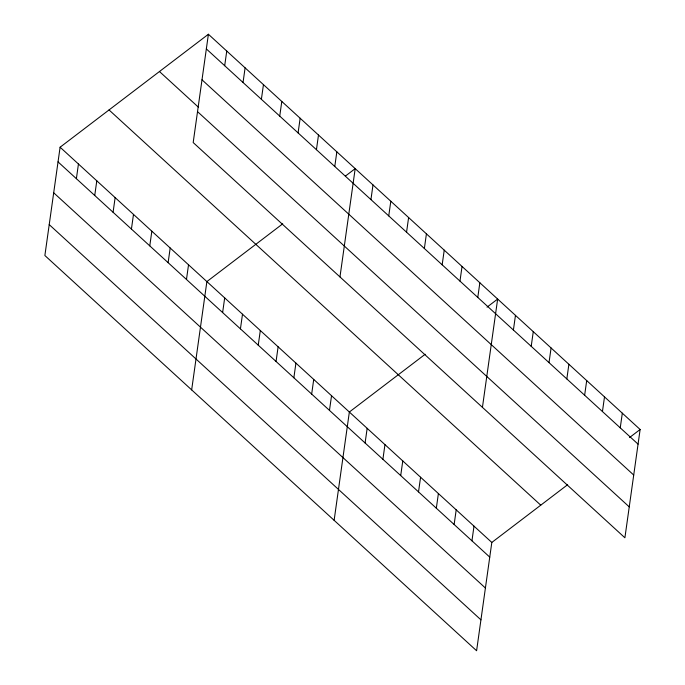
<?xml version="1.0" encoding="UTF-8"?>
<svg xmlns="http://www.w3.org/2000/svg" width="685" height="685" viewBox="0 0 685 685"><rect width="100%" height="100%" fill="white"/><g stroke="black" fill="none" stroke-linecap="round" stroke-linejoin="round"><path stroke-width="1.03" d="M208.403 34.25L193.187 142.548L624.9 537.785L640.124 429.486L208.403 34.25L60.1 147.215L44.876 255.514L476.597 650.75L491.813 542.452L567.651 484.689M76.386 178.682L78.441 164.015M94.736 195.473L96.79 180.814M113.076 212.273L115.14 197.614M131.426 229.073L133.489 214.405M149.775 245.872L151.839 231.205M168.125 262.663L170.188 248.004M186.474 279.463L188.529 264.804M224.689 65.709L226.752 51.05M191.663 389.893L206.879 281.595L282.717 223.832M243.038 82.508L245.102 67.841M222.625 312.565L224.689 297.898M261.387 99.308L263.451 84.64M240.435 328.868L242.499 314.201M279.737 116.107L281.8 101.44M258.245 345.171L260.309 330.504M298.086 132.899L300.15 118.24M276.055 361.474L278.119 346.807M316.436 149.698L318.491 135.031M293.865 377.777L295.92 363.118M334.777 166.498L336.84 151.83M311.666 394.08L313.73 379.421M339.966 276.928L355.19 168.63L345.403 176.088M329.476 410.383L331.54 395.724M370.936 199.6L373 184.933M334.126 520.326L349.35 412.027L425.179 354.256M388.746 215.903L390.81 201.236M365.096 442.989L367.16 428.33M406.556 232.206L408.611 217.539M382.906 459.292L384.961 444.633M424.366 248.509L426.421 233.842M400.708 475.596L402.771 460.937M442.167 264.812L444.231 250.145M418.518 491.899L420.581 477.239M459.978 281.115L462.041 266.448M436.328 508.201L438.391 493.542M477.787 297.418L479.851 282.751M454.138 524.504L456.201 509.846M482.437 407.352L497.653 299.054L487.052 307.137M471.948 540.808L474.003 526.149M513.408 330.024L515.462 315.357M531.209 346.327L533.272 331.66M549.019 362.63L551.082 347.963M566.829 378.933L568.892 364.266M584.639 395.236L586.702 380.577M602.449 411.539L604.504 396.88M620.25 427.842L622.314 413.183M629.524 437.561L640.124 429.486M206.348 48.918L638.06 444.145M201.998 79.811L633.719 475.047M159.459 71.531L198.453 107.228M197.528 111.646L629.25 506.883M109.035 109.942L540.756 505.17M60.1 147.215L491.813 542.452M58.037 161.883L489.758 557.119M53.695 192.785L485.408 588.013M49.217 224.62L480.938 619.848"/></g></svg>
